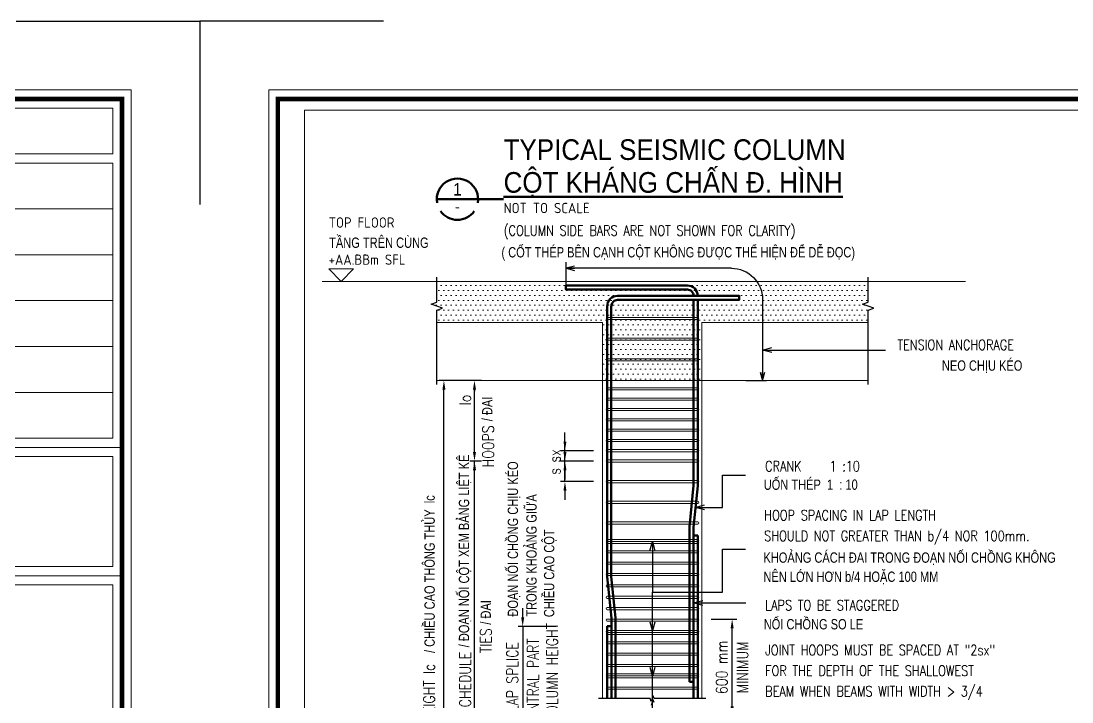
# Model space of a CAD drawing. Header units: millimetres. Extents: x -88960 to 836140, y 175458 to 320791.
# Drawn here: x 327642 to 350551, y 220004 to 234858 of the extents above; entities that cross this region are included whole.
import ezdxf
from ezdxf.enums import TextEntityAlignment as Align

# ---------------------------------------------------------------- set-up
doc = ezdxf.new("R2010")
doc.units = ezdxf.units.MM
doc.header["$LTSCALE"] = 1000
doc.layers.get('0').update_dxf_attribs({"linetype": 'CONTINUOUS'})
doc.layers.get('DEFPOINTS').update_dxf_attribs({"linetype": 'CONTINUOUS'})
for name, color, linetype, lineweight in [('Ap0102_dim', 145, 'CONTINUOUS', 25), ('Ap0104_leader', 145, 'CONTINUOUS', 25), ('Ap0202_T', 141, 'CONTINUOUS', 25), ('Ap0205_T', 253, 'CONTINUOUS', 50), ('Ap0310_PSS', 130, 'CONTINUOUS', 18), ('Ap0311_H', 8, 'CONTINUOUS', 15), ('Ap0314_Kh', 253, 'CONTINUOUS', 15), ('Ap0401_Reinf', 1, 'CONTINUOUS', 50), ('Ap0402_Reinf.S', 6, 'CONTINUOUS', 35), ('Ap0403_RT', 40, 'CONTINUOUS', 20)]:
    doc.layers.add(name, color=color, linetype=linetype, lineweight=lineweight)
doc.styles.add('ARC8', font='simplex', dxfattribs={"width": 0.8})
doc.styles.add('ISOCP', font='isocp.shx')
doc.styles.add('romans', font='romans.shx', dxfattribs={"width": 0.8})
doc.styles.add('S-TEXT18', font='ISOCP.shx')
doc.styles.add('S-TEXT35', font='VHELVEN_0.TTF', dxfattribs={"width": 0.9})
doc.styles.add('S-TEXT50', font='VHELVEN_0.TTF', dxfattribs={"width": 0.9})
doc.styles.add('vn-vni', font='vn_vni.shx', dxfattribs={"width": 0.8})
doc.dimstyles.new('TL 25', dxfattribs={"dimscale": 0, "dimtxt": 250, "dimasz": 200, "dimexe": 100, "dimexo": 200, "dimgap": 100, "dimtad": 1, "dimdec": 1, "dimlfac": 0.25, "dimdsep": 46, "dimtxsty": 'romans', "dimcen": 200, "dimdle": 100, "dimclrd": 256, "dimclre": 256, "dimclrt": 1, "dimaunit": 1, "dimadec": 0, "dimazin": 0, "dimtfac": 1, "dimtdec": 1, "dimtix": 1, "dimtmove": 2, "dimatfit": 3, "dimldrblk": 'OPEN30', "dimfxl": 1, "dimtolj": 1, "dimtzin": 0, "dimarcsym": 0})
pattern_1 = [(0, (283277.64, 201840.66), (53.6317, 107.2634), [0, -107.2634])]

# ---------------------------------------------------------------- blocks, each defined once
blk = doc.blocks.new('LEVELS')
blk.add_lwpolyline([(-3, 3), (3, 3), (0, 0)], close=True)
at = {"style": 'ISOCP'}
for tag, p in [('LEVEL_1R', (3, 8.75)), ('LEVEL_2R', (3, 4))]:
    blk.add_attdef(tag, text='', height=2.5, dxfattribs=at).set_placement(p, align=Align.RIGHT)
for tag, p in [('LEVEL_1L', (-3, 8.75)), ('LEVEL_2L', (-3, 4))]:
    blk.add_attdef(tag, p, '', height=2.5, dxfattribs=at)
blk = doc.blocks.new('*D270')
at = {"layer": 'Ap0102_dim', "lineweight": -2, "transparency": 16777216}
for p, q in [((337681, 227017), (336760, 227017)), ((336860, 215866), (336860, 226817)), ((337681, 215666), (336760, 215666))]:
    blk.add_line(p, q, dxfattribs=at)
at = {"layer": 'Ap0102_dim', "transparency": 16777216}
for points in [[(336827, 226817), (336893, 226817), (336860, 227017)], [(336827, 215866), (336893, 215866), (336860, 215666)]]:
    blk.add_solid(points, dxfattribs=at)
at = {"layer": 'DEFPOINTS', "color": 0, "transparency": 16777216}
for p in [(336860, 227017), (337881, 227017), (337881, 215666)]:
    blk.add_point(p, dxfattribs=at)
at = {"layer": 'Ap0102_dim', "color": 1, "transparency": 16777216, "insert": (336538, 219095), "char_height": 250, "attachment_point": 5, "rotation": 90, "style": 'romans'}
blk.add_mtext('\\A1;CLEAR COLUMN HEIGHT lc', dxfattribs=at)
blk = doc.blocks.new('_Open30')
at = {"color": 0, "linetype": 'ByBlock', "lineweight": -2}
for p, q in [((-1, 0.27), (0, 0)), ((0, 0), (-1, -0.27)), ((0, 0), (-1, 0))]:
    blk.add_line(p, q, dxfattribs=at)
blk = doc.blocks.new('*D271')
at = {"layer": 'Ap0102_dim', "lineweight": -2, "transparency": 16777216}
for p, q in [((337527, 225460), (337527, 225660)), ((337681, 225260), (337427, 225260)), ((337527, 217422), (337527, 225260)), ((337681, 217422), (337427, 217422)), ((337527, 217222), (337527, 217022))]:
    blk.add_line(p, q, dxfattribs=at)
at = {"layer": 'Ap0102_dim', "transparency": 16777216}
for points in [[(337493, 225460), (337560, 225460), (337527, 225260)], [(337493, 217222), (337560, 217222), (337527, 217422)]]:
    blk.add_solid(points, dxfattribs=at)
at = {"layer": 'DEFPOINTS', "color": 0, "transparency": 16777216}
for p in [(337527, 225260), (337881, 225260), (337881, 217422)]:
    blk.add_point(p, dxfattribs=at)
at = {"layer": 'Ap0102_dim', "color": 1, "transparency": 16777216, "insert": (337324, 219028), "char_height": 250, "attachment_point": 5, "rotation": 90, "style": 'romans'}
blk.add_mtext('\\A1;COLUMN LINKS SEE SCHEDULE', dxfattribs=at)
blk = doc.blocks.new('*D272')
at = {"layer": 'Ap0102_dim', "lineweight": -2, "transparency": 16777216}
for p, q in [((337681, 227017), (337427, 227017)), ((337527, 226817), (337527, 226785)), ((337527, 225460), (337527, 226394)), ((337681, 225260), (337427, 225260))]:
    blk.add_line(p, q, dxfattribs=at)
at = {"layer": 'Ap0102_dim', "transparency": 16777216}
for points in [[(337493, 226817), (337560, 226817), (337527, 227017)], [(337493, 225460), (337560, 225460), (337527, 225260)]]:
    blk.add_solid(points, dxfattribs=at)
at = {"layer": 'DEFPOINTS', "color": 0, "transparency": 16777216}
for p in [(337527, 227017), (337881, 227017, 450), (337881, 225260, 450)]:
    blk.add_point(p, dxfattribs=at)
at = {"layer": 'Ap0102_dim', "color": 1, "transparency": 16777216, "insert": (337324, 226590), "char_height": 250, "attachment_point": 5, "rotation": 90, "style": 'romans'}
blk.add_mtext('\\A1;lo', dxfattribs=at)
blk = doc.blocks.new('*D274')
at = {"layer": 'Ap0102_dim', "lineweight": -2, "transparency": 16777216}
for p, q in [((337681, 227017), (337427, 227017)), ((337527, 225460), (337527, 226817)), ((337681, 225260), (337427, 225260))]:
    blk.add_line(p, q, dxfattribs=at)
at = {"layer": 'Ap0102_dim', "transparency": 16777216}
for points in [[(337493, 226817), (337560, 226817), (337527, 227017)], [(337493, 225460), (337560, 225460), (337527, 225260)]]:
    blk.add_solid(points, dxfattribs=at)
at = {"layer": 'DEFPOINTS', "color": 0, "transparency": 16777216}
for p in [(337527, 227017), (337881, 227017, 450), (337881, 225260, 450)]:
    blk.add_point(p, dxfattribs=at)
at = {"layer": 'Ap0102_dim', "color": 1, "transparency": 16777216, "insert": (337825, 225579), "char_height": 250, "attachment_point": 5, "rotation": 90, "style": 'romans'}
blk.add_mtext('\\A1;HOOPS', dxfattribs=at)
blk = doc.blocks.new('*D275')
at = {"layer": 'Ap0102_dim', "lineweight": -2, "transparency": 16777216}
for p, q in [((337681, 225260), (337427, 225260)), ((337527, 217622), (337527, 225060)), ((337681, 217422), (337427, 217422))]:
    blk.add_line(p, q, dxfattribs=at)
at = {"layer": 'Ap0102_dim', "transparency": 16777216}
for points in [[(337493, 225060), (337560, 225060), (337527, 225260)], [(337493, 217622), (337560, 217622), (337527, 217422)]]:
    blk.add_solid(points, dxfattribs=at)
at = {"layer": 'DEFPOINTS', "color": 0, "transparency": 16777216}
for p in [(337527, 225260), (337881, 225260, 450), (337881, 217422, 450)]:
    blk.add_point(p, dxfattribs=at)
at = {"layer": 'Ap0102_dim', "color": 1, "transparency": 16777216, "insert": (337774, 221341), "char_height": 250, "attachment_point": 5, "rotation": 90, "style": 'romans'}
blk.add_mtext('\\A1;TIES', dxfattribs=at)
blk = doc.blocks.new('*D265')
at = {"layer": 'Ap0102_dim', "lineweight": -2, "transparency": 16777216}
for p, q in [((339499, 225685), (339499, 225885)), ((340121, 225485), (339399, 225485)), ((339499, 225260), (339499, 225485)), ((340121, 225260), (339399, 225260)), ((339499, 225060), (339499, 224860))]:
    blk.add_line(p, q, dxfattribs=at)
at = {"layer": 'Ap0102_dim', "transparency": 16777216}
for points in [[(339466, 225685), (339532, 225685), (339499, 225485)], [(339466, 225060), (339532, 225060), (339499, 225260)]]:
    blk.add_solid(points, dxfattribs=at)
at = {"layer": 'DEFPOINTS', "color": 0, "transparency": 16777216}
for p in [(339499, 225485), (340321, 225485, 450), (340321, 225260, 450)]:
    blk.add_point(p, dxfattribs=at)
at = {"layer": 'Ap0102_dim', "color": 1, "transparency": 16777216, "insert": (339274, 225373), "char_height": 250, "attachment_point": 5, "rotation": 90, "style": 'romans'}
blk.add_mtext('\\A1;sx', dxfattribs=at)
blk = doc.blocks.new('*D266')
at = {"layer": 'Ap0102_dim', "lineweight": -2, "transparency": 16777216}
for p, q in [((339499, 225460), (339499, 225660)), ((340121, 225260), (339399, 225260)), ((339499, 224810), (339499, 225260)), ((340121, 224810), (339399, 224810)), ((339499, 224610), (339499, 224410))]:
    blk.add_line(p, q, dxfattribs=at)
at = {"layer": 'Ap0102_dim', "transparency": 16777216}
for points in [[(339466, 225460), (339532, 225460), (339499, 225260)], [(339466, 224610), (339532, 224610), (339499, 224810)]]:
    blk.add_solid(points, dxfattribs=at)
at = {"layer": 'DEFPOINTS', "color": 0, "transparency": 16777216}
for p in [(339499, 225260), (340321, 225260, 450), (340321, 224810, 450)]:
    blk.add_point(p, dxfattribs=at)
at = {"layer": 'Ap0102_dim', "color": 1, "transparency": 16777216, "insert": (339274, 225035), "char_height": 250, "attachment_point": 5, "rotation": 90, "style": 'romans'}
blk.add_mtext('\\A1;s', dxfattribs=at)
blk = doc.blocks.new('*D267')
at = {"layer": 'Ap0102_dim', "lineweight": -2, "transparency": 16777216}
for p, q in [((338578, 221849), (338578, 222049)), ((339304, 221649), (338478, 221649)), ((338578, 221649), (338578, 218203)), ((339304, 218203), (338478, 218203)), ((338578, 218003), (338578, 217803))]:
    blk.add_line(p, q, dxfattribs=at)
at = {"layer": 'Ap0102_dim', "transparency": 16777216}
for points in [[(338545, 221849), (338611, 221849), (338578, 221649)], [(338545, 218003), (338611, 218003), (338578, 218203)]]:
    blk.add_solid(points, dxfattribs=at)
at = {"layer": 'DEFPOINTS', "color": 0, "transparency": 16777216}
for p in [(339504, 221649), (338578, 218203), (339504, 218203)]:
    blk.add_point(p, dxfattribs=at)
at = {"layer": 'Ap0102_dim', "color": 1, "transparency": 16777216, "char_height": 250, "attachment_point": 5, "rotation": 90, "style": 'romans'}
for s, insert in [('\\A1;WITHIN CENTRAL PART\\POF CLEAR COLUMN HEIGHT', (339011, 219926)), ('\\A1;TENSION LAP SPLICE', (338353, 219926))]:
    blk.add_mtext(s, dxfattribs=dict(at, insert=insert))
blk = doc.blocks.new('*U40')
at = {"color": 0}
blk.add_line((-5, 0), (11.18, 0), dxfattribs=at)
for start_param, end_param in [(6.107277, 9.600681), (10.037379, 11.953764)]:
    blk.add_ellipse((0, 0), major_axis=(5, 0), ratio=1, start_param=start_param, end_param=end_param, dxfattribs=at)
at = {"layer": 'Ap0202_T', "style": 'S-TEXT35', "width": 0.9}
blk.add_attdef('TAG_AN', text='', height=3, dxfattribs=at).set_placement((0, 0), align=Align.BOTTOM_CENTER)
at = {"layer": 'Ap0202_T', "style": 'S-TEXT18'}
blk.add_attdef('C/REF', text='', height=2, dxfattribs=at).set_placement((0, -0.88), align=Align.TOP_CENTER)
blk.add_attdef('SSCALE', text='', height=2.5, dxfattribs=at).set_placement((11.18, -0.88), align=Align.TOP_LEFT)
at = {"layer": 'Ap0205_T', "style": 'S-TEXT50', "width": 0.9}
for tag, p in [('TITLE_ABOVE', (11.18, 9.51)), ('TITLE_BELOW', (11.18, 1.57))]:
    blk.add_attdef(tag, p, '', height=5, dxfattribs=at)
blk = doc.blocks.new('*D190')
at = {"layer": 'Ap0102_dim', "lineweight": -2, "ltscale": 50, "transparency": 16777216}
for p, q in [((342683, 221812), (343243, 221812)), ((343143, 219906), (343143, 221612)), ((342683, 219706), (343243, 219706))]:
    blk.add_line(p, q, dxfattribs=at)
at = {"layer": 'Ap0102_dim', "ltscale": 50, "transparency": 16777216}
for points in [[(343110, 221612), (343177, 221612), (343143, 221812)], [(343110, 219906), (343177, 219906), (343143, 219706)]]:
    blk.add_solid(points, dxfattribs=at)
at = {"layer": 'DEFPOINTS', "color": 0, "ltscale": 50, "transparency": 16777216}
for p in [(342483, 221812, 450), (343143, 221812), (342483, 219706, 450)]:
    blk.add_point(p, dxfattribs=at)
at = {"layer": 'Ap0102_dim', "color": 1, "ltscale": 50, "transparency": 16777216, "char_height": 250, "attachment_point": 5, "rotation": 90, "style": 'romans'}
for s, insert in [('\\A1;600 mm', (342918, 220759)), ('\\A1;MINIMUM', (343368, 220759))]:
    blk.add_mtext(s, dxfattribs=dict(at, insert=insert))
blk = doc.blocks.new('CHG_XX_Khung ten')
for p, q in [((687, 501), (824, 501)), ((687, 473), (824, 473))]:
    blk.add_line(p, q)
blk.add_lwpolyline([(15, 579), (826, 579), (826, 15), (15, 15)], close=True)
at = {"color": 4, "linetype": 'Continuous', "const_width": 1}
blk.add_lwpolyline([(17, 577), (824, 577), (824, 17), (17, 17)], close=True, dxfattribs=at)
at = {"linetype": 'Continuous'}
for points in [[(822, 565), (689, 565), (689, 575), (822, 575)], [(822, 553), (689, 553), (689, 563), (822, 563)], [(822, 543), (689, 543), (689, 553), (822, 553)], [(822, 533), (689, 533), (689, 543), (822, 543)], [(822, 523), (689, 523), (689, 533), (822, 533)], [(822, 513), (689, 513), (689, 523), (822, 523)], [(822, 503), (689, 503), (689, 513), (822, 513)], [(689, 499), (822, 499), (822, 475), (689, 475)], [(689, 471), (822, 471), (822, 424.69), (689, 424.69)]]:
    blk.add_lwpolyline(points, close=True, dxfattribs=at)
at = {"layer": 'DEFPOINTS', "color": 1, "ltscale": 2}
for points in [[(40.06, 594), (0, 594), (0, 554)], [(800.94, 594), (841, 594), (841, 554)]]:
    blk.add_lwpolyline(points, dxfattribs=at)

msp = doc.modelspace()

# ---------------------------------------------------------------- hatches: boundary and pattern name
at = {"layer": 'Ap0311_H', "ltscale": 50}
h = msp.add_hatch(dxfattribs=at)
h.set_pattern_fill('DOTS', color=256, scale=67.5675, style=0)
h.set_pattern_definition(pattern_1)
h.paths.add_polyline_path([(342483.00933, 228278.16363), (346109.13183, 228278.16363), (346109.13183, 228548.43363), (346232.89195, 228593.47863), (345985.37171, 228683.56863), (346109.13183, 228728.61363), (346109.13183, 229179.06363), (336703.73583, 229179.06363), (336703.73583, 228728.61363), (336579.97571, 228683.56863), (336827.49595, 228593.47863), (336703.73583, 228548.43363), (336703.73583, 228278.16363), (340320.84933, 228278.16363), (340320.84933, 227016.90363), (342483.00933, 227016.90363)])
h = msp.add_hatch(dxfattribs=at)
h.set_pattern_fill('DOTS', color=256, scale=67.5675, style=0)
h.set_pattern_definition(pattern_1)
h.paths.add_polyline_path([(342483.00933, 228278.16363), (346109.13183, 228278.16363), (346109.13183, 228548.43363), (346232.89195, 228593.47863), (345985.37171, 228683.56863), (346109.13183, 228728.61363), (346109.13183, 229179.06363), (336703.73583, 229179.06363), (336703.73583, 228728.61363), (336579.97571, 228683.56863), (336827.49595, 228593.47863), (336703.73583, 228548.43363), (336703.73583, 228278.16363), (340320.84933, 228278.16363), (340320.84933, 227016.90363), (342483.00933, 227016.90363)])
h = msp.add_hatch(dxfattribs=at)
h.set_pattern_fill('DOTS', color=256, scale=67.5675, style=0)
h.set_pattern_definition(pattern_1)
h.paths.add_polyline_path([(342483.00933, 228278.16363), (346109.13183, 228278.16363), (346109.13183, 228548.43363), (346232.89195, 228593.47863), (345985.37171, 228683.56863), (346109.13183, 228728.61363), (346109.13183, 229179.06363), (336703.73583, 229179.06363), (336703.73583, 228728.61363), (336579.97571, 228683.56863), (336827.49595, 228593.47863), (336703.73583, 228548.43363), (336703.73583, 228278.16363), (340320.84933, 228278.16363), (340320.84933, 227016.90363), (342483.00933, 227016.90363)])

# ---------------------------------------------------------------- linework, layer by layer
at = {"layer": 'Ap0104_leader', "ltscale": 50}
for p, q in [((339528.05733, 228998.88363, 450.44931), (339528.05733, 229594.83147, 450.44931)), ((343129.50718, 229463.37763, 450.44931), (339528.05733, 229463.37763, 450.44931)), ((343444.82218, 227016.90363, 450.44931), (343895.27218, 227016.90363, 450.44931))]:
    msp.add_line(p, q, dxfattribs=at)
at = {"layer": 'Ap0104_leader', "linetype": 'Continuous'}
for p, q in [((336579.97571, 228683.56863, 450.44931), (336703.73583, 228728.61363, 450.44931)), ((336827.49595, 228593.47863, 450.44931), (336579.97571, 228683.56863, 450.44931)), ((336703.73583, 228548.43363, 450.44931), (336827.49595, 228593.47863, 450.44931))]:
    msp.add_line(p, q, dxfattribs=at)
at = {"layer": 'Ap0104_leader'}
for p, q in [((342935.79658, 224249.78928, 450.44931), (342935.79658, 224951.77014, 450.44931)), ((342935.79658, 224951.77014, 450.44931), (343433.53499, 224951.77014, 450.44931)), ((342935.79658, 222399.79113, 450.44931), (342935.79658, 223335.10509, 450.44931)), ((342935.79658, 223335.10509, 450.44931), (343433.53499, 223335.10509, 450.44931)), ((341379.40683, 220018.09357, 225.22466), (341356.88433, 220079.97363, 225.22466)), ((341424.45183, 220141.85369, 225.22466), (341379.40683, 220018.09357, 225.22466)), ((341424.45183, 220051.76369, 225.22466), (341379.40683, 219928.00357, 225.22466)), ((341446.97433, 220079.97363, 225.22466), (341424.45183, 220141.85369, 225.22466)), ((341446.97433, 219989.88363, 225.22466), (341424.45183, 220051.76369, 225.22466))]:
    msp.add_line(p, q, dxfattribs=at)
at = {"layer": 'Ap0104_leader', "ltscale": 50, "elevation": 450.44931}
msp.add_lwpolyline([(343129.50718, 229463.37763, -0.4142135624), (343805.18218, 228787.70263), (343805.18218, 227016.90363)], format="xyb", dxfattribs=at)
at = {"layer": 'Ap0104_leader', "linetype": 'Continuous', "elevation": 450.44931}
for points in [[(336703.73583, 228728.61363), (336703.73583, 229269.15363)], [(346109.13183, 226926.81363), (346109.13183, 228548.43363), (346232.89195, 228593.47863), (345985.37171, 228683.56863), (346109.13183, 228728.61363), (346109.13183, 229269.15363)], [(336703.73583, 226926.81363), (336703.73583, 228548.43363)]]:
    msp.add_lwpolyline(points, dxfattribs=at)
at = {"layer": 'Ap0104_leader', "elevation": 225.22466}
msp.add_lwpolyline([(341356.88433, 220079.97363), (340230.75933, 220079.97363)], dxfattribs=at)
at = {"layer": 'Ap0104_leader'}
msp.add_lwpolyline([(342573.09933, 220079.97363), (341446.97433, 220079.97363)], dxfattribs=at)
at = {"layer": 'Ap0310_PSS'}
for p, q in [((336703.73583, 229179.06363, 450.44931), (346109.13183, 229179.06363, 450.44931)), ((336703.73583, 228278.16363, 450.44931), (340320.84933, 228278.16363, 450.44931)), ((340320.84933, 228278.16363, 450.44931), (340320.84933, 220079.97363, 450.44931)), ((342483.00933, 228278.16363, 450.44931), (342483.00933, 220079.97363, 450.44931)), ((342483.00933, 228278.16363, 450.44931), (346109.13183, 228278.16363, 450.44931)), ((336703.73583, 227016.90363, 450.44931), (346109.13183, 227016.90363, 450.44931))]:
    msp.add_line(p, q, dxfattribs=at)
at = {"layer": 'Ap0311_H'}
msp.add_line((334205.54013, 229179.06363, 450.44931), (348229.674, 229179.06363, 450.44931), dxfattribs=at)
at = {"layer": 'Ap0311_H', "ltscale": 50}
msp.add_lwpolyline([(368748.27915, 181768.74767), (368748.27916, 232914.31452), (333818.39108, 232914.31452), (333818.39108, 181768.74765)], dxfattribs=at)
at = {"layer": 'Ap0401_Reinf'}
for p, q in [((342302.82933, 229043.92863, 450.44931), (342302.82933, 229045.78081, 450.44931)), ((340419.94833, 222733.13534, 450.44931), (340419.94833, 228652.70799, 450.44931)), ((340509.59123, 222742.09963, 450.44931), (340509.59123, 228638.52363, 450.44931)), ((342303.27643, 224728.57292, 450.44931), (342303.27643, 228773.65863, 450.44931)), ((342392.91933, 224719.60863, 450.44931), (342392.91933, 228773.65863, 450.44931)), ((342212.73933, 223823.20192, 450.44931), (342303.27643, 224728.57292, 450.44931)), ((342302.82933, 223818.70863, 450.44931), (342392.91933, 224719.60863, 450.44931)), ((342212.73933, 223814.19292, 450.44931), (342212.73933, 223823.20192, 450.44931)), ((342212.73933, 220440.33363, 450.44931), (342212.73933, 223814.19292, 450.44931)), ((342302.96196, 220079.97363, 450.44931), (342302.82933, 223818.70863, 450.44931)), ((342392.91933, 223638.52863, 450.44931), (342302.82933, 223638.52863, 450.44931)), ((342392.91933, 220079.97363, 450.44931), (342392.91933, 223638.52863, 450.44931)), ((340510.03833, 221832.23534, 450.44931), (340419.94833, 222733.13534, 450.44931)), ((340600.12833, 221836.72863, 450.44931), (340509.59123, 222742.09963, 450.44931)), ((340509.9057, 220079.97363, 450.44931), (340510.03833, 221832.23534, 450.44931)), ((340600.12833, 220079.97363, 450.44931), (340600.12833, 221836.72863, 450.44931)), ((340419.94833, 220079.97363, 450.44931), (340419.94833, 221656.54863, 450.44931)), ((340419.94833, 221656.54863, 450.44931), (340510.03833, 221656.54863, 450.44931)), ((342302.82933, 220440.33363, 450.44931), (342212.73933, 220440.33363, 450.44931))]:
    msp.add_line(p, q, dxfattribs=at)
at = {"layer": 'Ap0401_Reinf', "elevation": 450.44931}
for points in [[(342302.82933, 228863.74863, 0.4142135624), (342167.69433, 228998.88363), (339519.04833, 228998.88363), (339519.04833, 229088.97363), (342167.69433, 229088.97363, -0.4142135624), (342392.91933, 228863.74863)], [(340510.03833, 228638.52363, -0.4142135624), (340645.17333, 228773.65863), (343293.81933, 228773.65863), (343293.81933, 228863.74863), (340645.17333, 228863.74863, 0.4142135624), (340419.94833, 228638.52363)]]:
    msp.add_lwpolyline(points, format="xyb", dxfattribs=at)
msp.add_lwpolyline([(340645.17333, 229088.97363), (342167.69433, 229088.97363)], dxfattribs=at)
at = {"layer": 'Ap0402_Reinf.S', "lineweight": 9, "elevation": 450.44931}
for points in [[(340419.94833, 228390.77613, 1), (340419.94833, 228345.73113), (342392.91933, 228345.73113, 1), (342392.91933, 228390.77613)], [(340419.94833, 227940.32613, 1), (340419.94833, 227895.28113), (342392.91933, 227895.28113, 1), (342392.91933, 227940.32613)], [(340419.94833, 227489.87613, 1), (340419.94833, 227444.83113), (342392.91933, 227444.83113, 1), (342392.91933, 227489.87613)], [(340419.94833, 226859.24613, 1), (340419.94833, 226814.20113), (342392.91933, 226814.20113, 1), (342392.91933, 226859.24613)], [(340419.94833, 226634.02113, 1), (340419.94833, 226588.97613), (342392.91933, 226588.97613, 1), (342392.91933, 226634.02113)], [(340419.94833, 226408.79613, 1), (340419.94833, 226363.75113), (342392.91933, 226363.75113, 1), (342392.91933, 226408.79613)], [(340419.94833, 226183.57113, 1), (340419.94833, 226138.52613), (342392.91933, 226138.52613, 1), (342392.91933, 226183.57113)], [(340419.94833, 225958.34613, 1), (340419.94833, 225913.30113), (342392.91933, 225913.30113, 1), (342392.91933, 225958.34613)], [(340419.94833, 225733.12113, 1), (340419.94833, 225688.07613), (342392.91933, 225688.07613, 1), (342392.91933, 225733.12113)], [(340419.94833, 225507.89613, 1), (340419.94833, 225462.85113), (342392.91933, 225462.85113, 1), (342392.91933, 225507.89613)], [(340419.94833, 225282.67113, 1), (340419.94833, 225237.62613), (342392.91933, 225237.62613, 1), (342392.91933, 225282.67113)], [(340419.94833, 224832.22113, 1), (340419.94833, 224787.17613), (342392.91933, 224787.17613, 1), (342392.91933, 224832.22113)], [(340419.94833, 224381.77113, 1), (340419.94833, 224336.72613), (342392.91933, 224336.72613, 1), (342392.91933, 224381.77113)], [(340419.94833, 223931.32113, 1), (340419.94833, 223886.27613), (342392.91933, 223886.27613, 1), (342392.91933, 223931.32113)], [(340419.94833, 223548.43863, 1), (340419.94833, 223503.39363), (342392.91933, 223503.39363, 1), (342392.91933, 223548.43863)], [(340419.94833, 223503.39363, 1), (340419.94833, 223458.34863), (342392.91933, 223458.34863, 1), (342392.91933, 223503.39363)], [(340419.94833, 223300.69113, 1), (340419.94833, 223255.64613), (342392.91933, 223255.64613, 1), (342392.91933, 223300.69113)], [(340419.94833, 223052.94363, 1), (340419.94833, 223007.89863), (342392.91933, 223007.89863, 1), (342392.91933, 223052.94363)], [(340419.94833, 222805.19613, 1), (340419.94833, 222760.15113), (342392.91933, 222760.15113, 1), (342392.91933, 222805.19613)], [(340419.94833, 222557.44863, 1), (340419.94833, 222512.40363), (342392.91933, 222512.40363, 1), (342392.91933, 222557.44863)], [(340419.94833, 222309.70113, 1), (340419.94833, 222264.65613), (342392.91933, 222264.65613, 1), (342392.91933, 222309.70113)], [(340419.94833, 222061.95363, 1), (340419.94833, 222016.90863), (342392.91933, 222016.90863, 1), (342392.91933, 222061.95363)], [(340419.94833, 221814.20613, 1), (340419.94833, 221769.16113), (342392.91933, 221769.16113, 1), (342392.91933, 221814.20613)], [(340419.94833, 221566.45863, 1), (340419.94833, 221521.41363), (342392.91933, 221521.41363, 1), (342392.91933, 221566.45863)], [(340419.94833, 221521.41363, 1), (340419.94833, 221476.36863), (342392.91933, 221476.36863, 1), (342392.91933, 221521.41363)], [(340419.94833, 221318.71113, 1), (340419.94833, 221273.66613), (342392.91933, 221273.66613, 1), (342392.91933, 221318.71113)], [(340419.94833, 221070.96363, 1), (340419.94833, 221025.91863), (342392.91933, 221025.91863, 1), (342392.91933, 221070.96363)], [(340419.94833, 220823.21613, 1), (340419.94833, 220778.17113), (342392.91933, 220778.17113, 1), (342392.91933, 220823.21613)], [(340419.94833, 220620.51363, 1), (340419.94833, 220575.46863), (342392.91933, 220575.46863, 1), (342392.91933, 220620.51363)], [(340419.94833, 220575.46863, 1), (340419.94833, 220530.42363), (342392.91933, 220530.42363, 1), (342392.91933, 220575.46863)], [(340419.94833, 220327.72113, 1), (340419.94833, 220282.67613), (342392.91933, 220282.67613, 1), (342392.91933, 220327.72113)]]:
    msp.add_lwpolyline(points, format="xyb", close=True, dxfattribs=at)

# ---------------------------------------------------------------- block references
at = {"layer": 'Ap0104_leader', "xscale": -180.18, "yscale": 180.18, "zscale": 180.18}
msp.add_blockref('_Open30', (339528.05733, 229463.37763, 450.44931), dxfattribs=at)
at = {"layer": 'Ap0104_leader', "yscale": 180.18, "zscale": 180.18}
for p, xscale, rotation in [((343805.18218, 227016.90363, 450.44931), -180.18, 90), ((341406.43383, 221566.45863), 180.18, 270), ((341406.43383, 220575.46863, 450.44931), 180.18, 270)]:
    msp.add_blockref('_Open30', p, dxfattribs=dict(at, xscale=xscale, rotation=rotation))
at = {"layer": 'Ap0205_T', "xscale": 90.09, "yscale": 90.09, "zscale": 90.09}
msp.add_blockref('*U40', (337154.18583, 230970.50328, 450.44931), dxfattribs=at).add_auto_attribs({'TITLE_ABOVE': 'TYPICAL SEISMIC COLUMN', 'TITLE_BELOW': '%%UCOÄT KHAÙNG CHAÁN Ñ. HÌNH', 'SSCALE': 'NOT TO SCALE', 'C/REF': '-', 'TAG_AN': '1'})
at = {"layer": 'Ap0314_Kh', "xscale": 100, "yscale": 100, "zscale": 100}
msp.add_blockref('CHG_XX_Khung ten', (247440.48602, 175457.91904), dxfattribs=at)
at = {"layer": 'Ap0403_RT'}
ref = msp.add_blockref('LEVELS', (334618.42635, 229179.06363, 450.44931), dxfattribs=dict(at, xscale=90.09, yscale=90.09, zscale=90.09))
ref.add_attrib('LEVEL_1L', 'TOP FLOOR', (334348.15635, 230349.77046, 450.44931), dxfattribs={"layer": '0', "height": 225.225, "style": 'ISOCP'})
ref.add_attrib('LEVEL_2L', '+AA.BBm SFL', (334348.15635, 229539.78833, 450.44931), dxfattribs={"layer": '0', "height": 225.225, "style": 'ISOCP'})

# ---------------------------------------------------------------- texts
at = {"layer": 'Ap0202_T', "style": 'vn-vni', "width": 0.8}
for s, p in [('TAÀNG TREÂN CUØNG', (334358.73172, 229909.44689, 450.44931)), ('( COÁT THEÙP BEÂN CAÏNH COÄT KHOÂNG ÑÖÔÏC THEÅ HIEÄN ÑEÅ DEÃ ÑOÏC)', (338114.58382, 229701.33899, 450.44931)), ('UOÁN THEÙP  1  : 10', (343832.19598, 224631.82917, 450.44931)), ('KHOAÛNG CAÙCH ÑAI TRONG ÑOAÏN NOÁI CHOÀNG KHOÂNG', (343825.43923, 223041.29022, 450.44931)), ('NEÂN LÔÙN HÔN b/4 HOAËC 100 MM', (343824.98878, 222623.72307, 450.44931)), ('NOÁI CHOÀNG SO LE', (343832.19598, 221587.68807, 450.44931))]:
    msp.add_text(s, height=225.225, dxfattribs=at).set_placement(p)
msp.add_text('NEO CHÒU KEÙO', height=225.225, dxfattribs=at).set_placement((347716.16068, 227342.58416, 450.44931), align=Align.MIDDLE_LEFT)
for s, p in [('/ ÑAI', (337804.04053, 226128.79599)), ('/ ÑOAÏN NOÁI COÄT XEM BAÛNG LIEÄT KEÂ', (337297.73473, 221196.81894)), ('/ CHIEÀU CAO THOÂNG THUÛY  lc', (336548.30024, 221073.24299, 900.89863)), ('/ ÑAI', (337771.60813, 221690.51214))]:
    msp.add_text(s, height=225.225, rotation=90, dxfattribs=at).set_placement(p, align=Align.MIDDLE_LEFT)
for s, p in [('ÑOAÏN NOÁI CHOÀNG CHÒU KEÙO', (338476.2334, 221866.87163, 450.44931)), ('TRONG KHOAÛNG GIÖÕA ', (338881.6384, 221866.87163, 450.44931)), ('CHIEÀU CAO COÄT', (339266.77315, 221854.70948, 450.44931))]:
    msp.add_text(s, height=225.225, rotation=90, dxfattribs=at).set_placement(p)
at = {"layer": 'Ap0403_RT', "style": 'ARC8', "width": 0.8}
for s, p in [('(COLUMN SIDE BARS ARE NOT SHOWN FOR CLARITY)', (338161.55746, 230175.45903, 450.44931)), ('JOINT HOOPS MUST BE SPACED AT "2sx"', (343864.24592, 221025.01773, 450.44931)), ('FOR THE DEPTH OF THE SHALLOWEST', (343864.24592, 220574.56773, 450.44931)), ('BEAM WHEN BEAMS WITH WIDTH > 3/4', (343864.24592, 220124.11773, 450.44931))]:
    msp.add_text(s, height=225.225, dxfattribs=at).set_placement(p)
for s, p in [('TENSION ANCHORAGE', (346746.62068, 227793.03416, 450.44931)), ('CRANK    1 :10', (343863.51246, 225147.73145, 450.44931)), ('HOOP SPACING IN LAP LENGTH', (343842.34131, 224077.74697, 900.89863)), ('SHOULD NOT GREATER THAN b/4 NOR 100mm.', (343842.34131, 223627.29697, 900.89863)), ('LAPS TO BE STAGGERED', (343863.51246, 222115.7525, 450.44931))]:
    msp.add_text(s, height=225.225, dxfattribs=at).set_placement(p, align=Align.MIDDLE_LEFT)

# ---------------------------------------------------------------- dimensions: what is measured, and where the dimension line sits
at = {"layer": 'Ap0102_dim'}
for base, p1, p2, text, picture, middle in [((336860.04198, 227016.90363, 450.44931), (337880.73918, 215665.56363, 450.44931), (337880.73918, 227016.90363, 450.44931), 'CLEAR COLUMN HEIGHT lc', '*D270', (336537.82558, 219094.95897, 450.44931)), ((337526.70798, 227016.90363), (337880.73918, 225260.14863, 450.44931), (337880.73918, 227016.90363, 450.44931), 'lo', '*D272', (337324.00548, 226589.60634)), ((337526.70798, 227016.90363), (337880.73918, 225260.14863, 450.44931), (337880.73918, 227016.90363, 450.44931), 'HOOPS', '*D274', (337824.76123, 225579.24699)), ((337526.70798, 225260.14863, 450.44931), (337880.73918, 217422.31863, 450.44931), (337880.73918, 225260.14863, 450.44931), 'COLUMN LINKS SEE SCHEDULE', '*D271', (337324.00548, 219028.35264, 450.44931)), ((337526.70798, 225260.14863), (337880.73918, 217422.31863, 450.44931), (337880.73918, 225260.14863, 450.44931), 'TIES', '*D275', (337774.45548, 221341.23363))]:
    dim = msp.add_linear_dim(base=base, p1=p1, p2=p2, angle=90, text=text, dimstyle='TL 25', override={"dimscale": 1}, dxfattribs=at)
    dim.commit()
    dim.dimension.update_dxf_attribs({"geometry": picture, "text_midpoint": middle, "dimtype": 160})
for base, p1, p2, text, picture, middle in [((339498.90421, 225485.37363), (340320.84933, 225260.14863, 450.44931), (340320.84933, 225485.37363, 450.44931), 'sx', '*D265', (339273.90421, 225372.76113)), ((339498.90421, 225260.14863), (340320.84933, 224809.69863, 450.44931), (340320.84933, 225260.14863, 450.44931), 's', '*D266', (339273.90421, 225034.92363)), ((338577.99043, 218203.39893, 450.44931), (339504.11563, 221649.34143, 450.44931), (339504.11563, 218203.39893, 450.44931), 'TENSION LAP SPLICE\\XWITHIN CENTRAL PART\\POF CLEAR COLUMN HEIGHT', '*D267', (338577.99043, 219926.37018, 450.44931))]:
    dim = msp.add_linear_dim(base=base, p1=p1, p2=p2, angle=90, text=text, dimstyle='TL 25', override={"dimscale": 1}, dxfattribs=at)
    dim.commit()
    dim.dimension.update_dxf_attribs({"geometry": picture, "text_midpoint": middle})
at = {"layer": 'Ap0102_dim', "ltscale": 50}
dim = msp.add_linear_dim(base=(343143.27251, 221811.68319), p1=(342483.00933, 219705.82944, 450.44931), p2=(342483.00933, 221811.68319, 450.44931), angle=90, text='600 mm\\XMINIMUM', dimstyle='TL 25', override={"dimscale": 1}, dxfattribs=at)
dim.commit()
dim.dimension.update_dxf_attribs({"geometry": '*D190', "text_midpoint": (343143.27251, 220758.75631)})

# ---------------------------------------------------------------- leaders
at = {"layer": 'Ap0104_leader'}
for points in [[(343805.18218, 227680.42166, 450.44931), (345755.63068, 227680.42166, 450.44931), (346485.35968, 227680.42166, 450.44931)], [(342339.28842, 224249.78928, 450.44931), (342732.50467, 224249.78928, 450.44931), (342935.79658, 224249.78928, 450.44931)], [(341406.43383, 223503.39363, 450.44931), (341406.43383, 222399.79113, 450.44931), (342935.79658, 222399.79113, 450.44931)], [(341406.43383, 218345.74113, 450.44931), (341406.43383, 222399.79113, 450.44931), (342935.79658, 222399.79113, 450.44931)], [(342302.82933, 222166.00758), (343442.10238, 222166.00758)]]:
    msp.add_leader(points, dimstyle='TL 25', override={"dimscale": 1}, dxfattribs=at)

# ---------------------------------------------------------------- next in the draw order: block references
at = {"layer": 'Ap0314_Kh', "xscale": 100, "yscale": 100, "zscale": 100}
msp.add_blockref('CHG_XX_Khung ten', (331540.48602, 175457.91904), dxfattribs=at)

doc.saveas('drawing.dxf')
